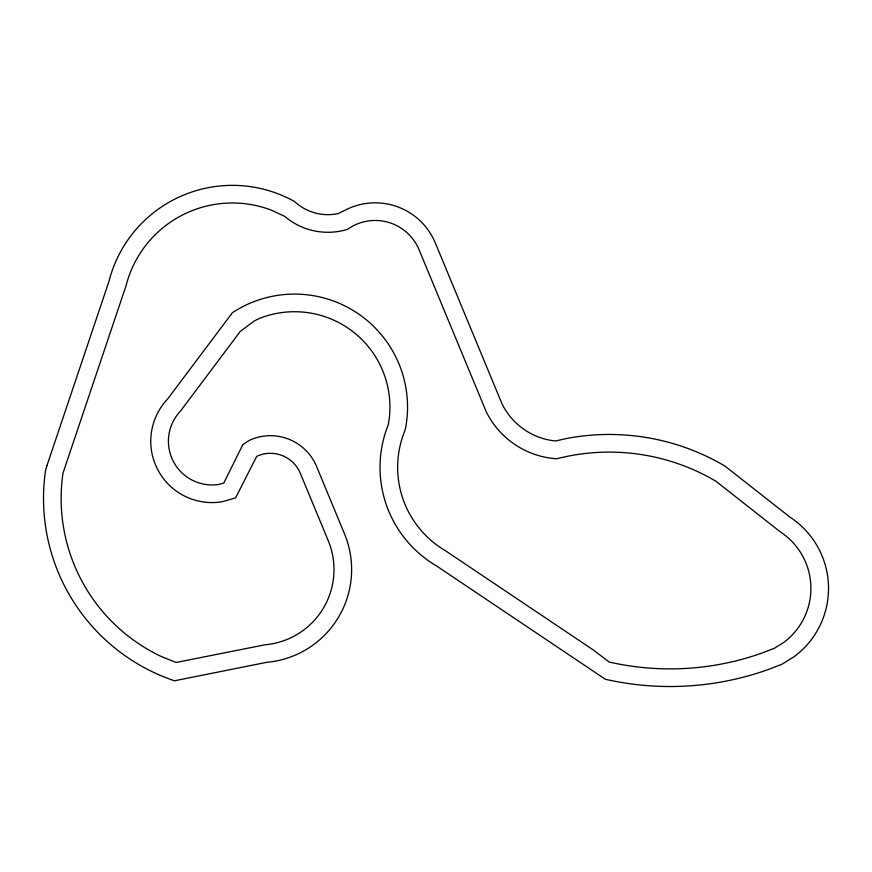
<?xml version="1.0" encoding="UTF-8"?>
<svg xmlns="http://www.w3.org/2000/svg" width="872" height="872" viewBox="0 0 872 872"><rect width="100%" height="100%" fill="white"/><g stroke="black" fill="none" stroke-linecap="round" stroke-linejoin="round"><path stroke-width="1.31" d="M46.979 465.539L45.573 470.433A192.309 192.309 0 0 0 174.487 680.781L266.538 662.349A93.119 93.119 0 0 0 344.527 533.926L316.612 466.542A50.02 50.02 0 0 0 249.261 440.371L242.819 444.666L223.799 483.055L219.319 484.342A43.687 43.687 0 0 1 180.351 411.246L240.192 331.524L254.057 321.147L258.526 318.792A95.364 95.364 0 0 1 388.28 424.719A114.188 114.188 0 0 0 436.283 565.775L605.342 679.255A292.044 292.044 0 0 0 767.894 669.652L781.901 664.268L794.49 656.442A85.075 85.075 0 0 0 789.956 517.14L724.796 465.975A227.592 227.592 0 0 0 566.833 438.453L555.693 440.949L552.041 440.556A67.122 67.122 0 0 1 502.043 403.921L435.368 243.048A65.149 65.149 0 0 0 345.595 209.945L338.194 213.575A48.974 48.974 0 0 1 294.583 201.563A127.367 127.367 0 0 0 108.946 281.427L46.979 465.539M405.6 427.988L404.63 431.313A96.552 96.552 0 0 0 445.232 550.581L593.167 649.88L609.256 662.055A274.408 274.408 0 0 0 761.986 653.041L774.314 648.299L783.917 642.337A67.438 67.438 0 0 0 780.32 531.898L715.836 481.17A209.956 209.956 0 0 0 556.718 458.781A84.748 84.748 0 0 1 486.227 411.726L419.083 249.795A47.513 47.513 0 0 0 347.514 229.347A66.61 66.61 0 0 1 287.008 218.251L284.904 216.463L270.789 209.923A109.73 109.73 0 0 0 126.037 285.754L63.013 473.016A174.683 174.683 0 0 0 161.309 656.507L176.133 662.469L265.012 644.779A75.483 75.483 0 0 0 328.243 540.684L300.317 473.3A32.384 32.384 0 0 0 256.717 456.35L235.571 497.912L222.24 501.738A61.323 61.323 0 0 1 167.533 399.125L232.399 312.721A113 113 0 0 1 405.6 427.988"/></g></svg>
